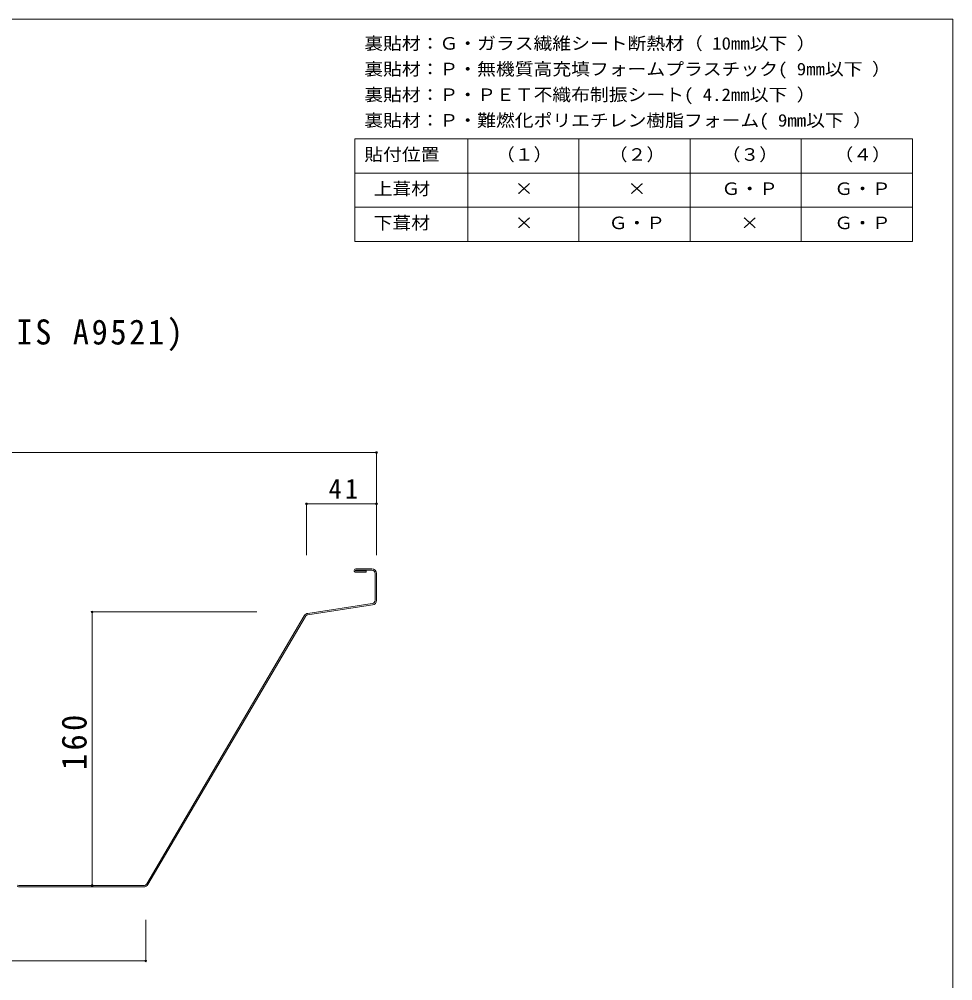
# Model space of a CAD drawing. Units: millimetres, scale not verified. Extents: x -1135 to 2170, y -1086 to 2575.
# Drawn here: x -103 to 443, y -528 to 34 of the extents above; entities that cross this region are included whole.
import ezdxf
from ezdxf.enums import TextEntityAlignment as Align

# ---------------------------------------------------------------- set-up
doc = ezdxf.new("R2010")
doc.units = ezdxf.units.MM
doc.header["$LTSCALE"] = 2
doc.header["$PDMODE"] = 32
doc.header["$PDSIZE"] = 1
doc.layers.add('0-1', color=4, linetype='Continuous', lineweight=18)
doc.styles.add('ＭＳ ゴシック', font='')
doc.styles.get('ＭＳ ゴシック').set_extended_font_data('MS Gothic')

msp = doc.modelspace()

# ---------------------------------------------------------------- linework, layer by layer
at = {"layer": '0-1', "color": 2}
for p in [(-1134.243, 34.121), (442.646, -1085.885)]:
    msp.add_line(p, (442.646, 34.121), dxfattribs=at)
at = {"layer": '0-1', "color": 7}
for p, q in [((419.031, -35.879), (92.969, -35.879)), ((92.969, -35.879), (92.969, -95.879)), ((159.031, -35.879), (159.031, -95.879)), ((224.031, -35.879), (224.031, -95.879)), ((289.031, -35.879), (289.031, -95.879)), ((354.031, -35.879), (354.031, -95.879)), ((419.031, -35.879), (419.031, -95.879)), ((419.031, -55.879), (92.969, -55.879)), ((419.031, -75.879), (92.969, -75.879)), ((419.031, -95.879), (92.969, -95.879)), ((-394.372, -219.379), (105.628, -219.379)), ((105.628, -219.379), (105.628, -279.379)), ((64.628, -249.379), (105.628, -249.379)), ((64.628, -249.379), (64.628, -279.379)), ((-29.372, -516.799), (-29.372, -492.799)), ((-29.372, -516.799), (-259.372, -516.799))]:
    msp.add_line(p, q, dxfattribs=at)
at = {"layer": '0-1', "color": 3}
for p, q in [((92.559, -288.342), (92.559, -288.412)), ((93.359, -288.342), (93.359, -288.412)), ((102.828, -287.341), (93.559, -287.341)), ((102.828, -288.142), (93.559, -288.142)), ((93.559, -288.612), (99.559, -288.612)), ((93.559, -289.412), (99.559, -289.412)), ((99.559, -289.412), (99.559, -288.612)), ((104.828, -290.142), (104.828, -291.945)), ((104.828, -305.748), (104.828, -291.945)), ((105.628, -290.142), (105.628, -291.945)), ((105.628, -305.749), (105.628, -291.945)), ((103.128, -307.725), (65.402, -313.455)), ((65.523, -314.246), (103.248, -308.517)), ((63.405, -314.81), (-28.792, -471.651)), ((-28.102, -472.055), (64.096, -315.214)), ((-30.52, -472.642), (-102.831, -472.642)), ((-102.831, -473.442), (-30.52, -473.442))]:
    msp.add_line(p, q, dxfattribs=at)
at = {"layer": '0-1', "color": 7}
msp.add_lwpolyline([(35.628, -312.642), (-60.71, -312.642), (-60.71, -472.642)], dxfattribs=at)
at = {"layer": '0-1', "color": 3}
for centre, radius, start, end in [((93.559, -288.342), 1, 89.99998, 179.99998), ((93.559, -288.412), 1, 179.99997, 269.99998), ((93.559, -288.342), 0.2, 89.99998, 179.99998), ((93.559, -288.412), 0.2, 179.99997, 269.99998), ((102.828, -290.142), 2.8, 0, 89.99998), ((102.828, -290.142), 2, 0, 89.99998), ((102.828, -305.748), 2, 278.63351, 0), ((102.828, -305.748), 2.8, 278.63351, 0), ((65.822, -316.223), 2.8, 98.638, 149.69594), ((65.822, -316.223), 2, 98.638, 149.69594), ((-102.831, -468.642), 4, 248.19858, 269.99998), ((-30.52, -470.642), 2, 270, 329.69595), ((-30.52, -470.642), 2.8, 270, 329.69595), ((-102.831, -468.642), 4.8, 248.19858, 269.99998)]:
    msp.add_arc(centre, radius, start, end, dxfattribs=at)
for p in [(105.628, -219.379), (64.628, -249.379), (105.628, -249.379), (-60.71, -312.642), (-60.71, -472.642), (-29.372, -516.799)]:
    msp.add_point(p, dxfattribs=at)

# ---------------------------------------------------------------- texts
at = {"layer": '0-1', "color": 2, "style": 'ＭＳ ゴシック', "width": 1.1}
for s, p in [('裏貼材：Ｇ・ガラス繊維シート断熱材（ 10mm以下 ）', (98.468, 14.121)), ('裏貼材：Ｐ・無機質高充填フォームプラスチック( 9mm以下 ）', (98.468, -0.879)), ('裏貼材：Ｐ・ＰＥＴ不織布制振シート( 4.2mm以下 ）', (98.468, -15.879)), ('裏貼材：Ｐ・難燃化ポリエチレン樹脂フォーム( 9mm以下 ）', (98.469, -30.879)), ('貼付位置\u3000\u3000\u3000（１）\u3000\u3000\u3000（２）\u3000\u3000\u3000（３）\u3000\u3000\u3000（４）', (98.468, -50.879)), (' 上葺材 \u3000\u3000\u3000\u3000×\u3000\u3000\u3000\u3000\u3000×\u3000\u3000\u3000\u3000Ｇ・Ｐ\u3000\u3000\u3000Ｇ・Ｐ', (98.468, -70.879)), (' 下葺材 \u3000\u3000\u3000\u3000×\u3000\u3000\u3000\u3000Ｇ・Ｐ\u3000\u3000\u3000\u3000×\u3000\u3000\u3000\u3000Ｇ・Ｐ', (98.468, -90.879))]:
    msp.add_text(s, height=7.331, dxfattribs=at).set_placement(p, align=Align.BOTTOM_LEFT)
at = {"layer": '0-1', "color": 2, "attachment_point": 7, "style": 'ＭＳ ゴシック'}
for s, insert, char_height in [('\\T1.16;\\W0.95;断熱材：グラスウールt=50mm\\~40Kg以上/ｍ\u3000＋グラスウールt=50mm\\~10kg以上/ｍ\\~\\~(JIS\\~A9504,JIS\\~A9521)', (-1051.46, -160.984), 14.66), ('\\T1.27;\\W0.95;41', (77.628, -246.379), 11.73)]:
    msp.add_mtext(s, dxfattribs=dict(at, insert=insert, char_height=char_height))
at = {"layer": '0-1', "color": 2, "insert": (-63.71, -405.142), "char_height": 14.66, "attachment_point": 7, "rotation": 90, "style": 'ＭＳ ゴシック'}
msp.add_mtext('\\T1.21;\\W0.95;160', dxfattribs=at)

doc.saveas('drawing.dxf')
